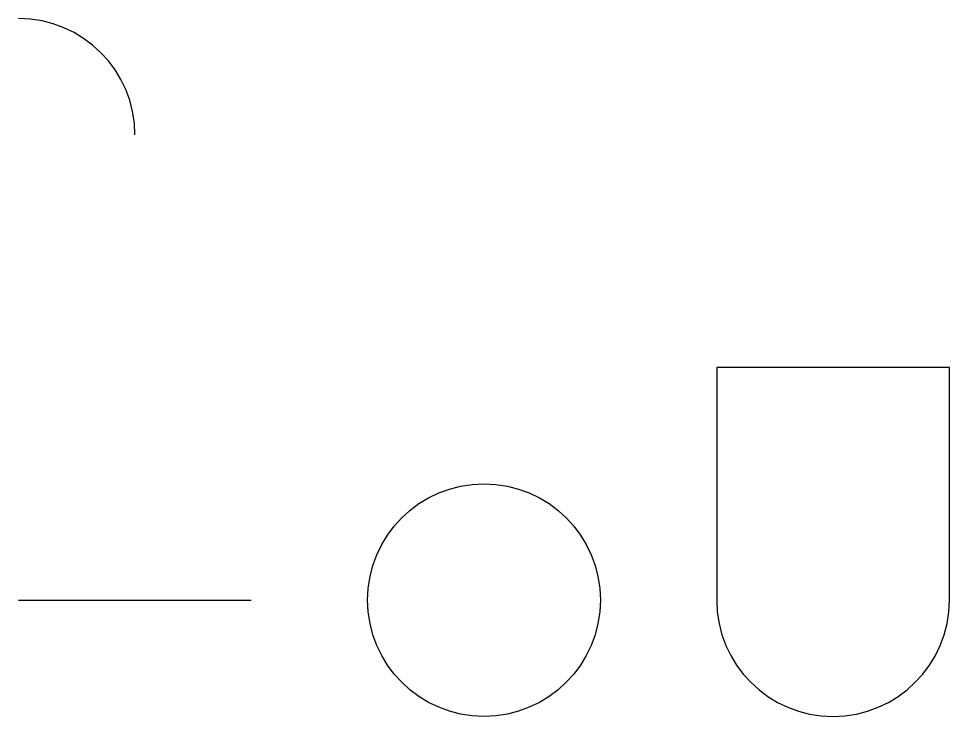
# Model space of a CAD drawing. Header units: millimetres. Extents: x 0 to 40, y -5 to 25.
import ezdxf

# ---------------------------------------------------------------- set-up
doc = ezdxf.new("R2010")
doc.units = ezdxf.units.MM

msp = doc.modelspace()

# ---------------------------------------------------------------- linework, layer by layer
msp.add_line((0, 0), (10, 0))
msp.add_lwpolyline([(30, 0, 1), (40, 0), (40, 10), (30, 10)], format="xyb", close=True)
msp.add_circle((20, 0), 5)
msp.add_arc((0, 20), 5, 0, 90)

doc.saveas('drawing.dxf')
